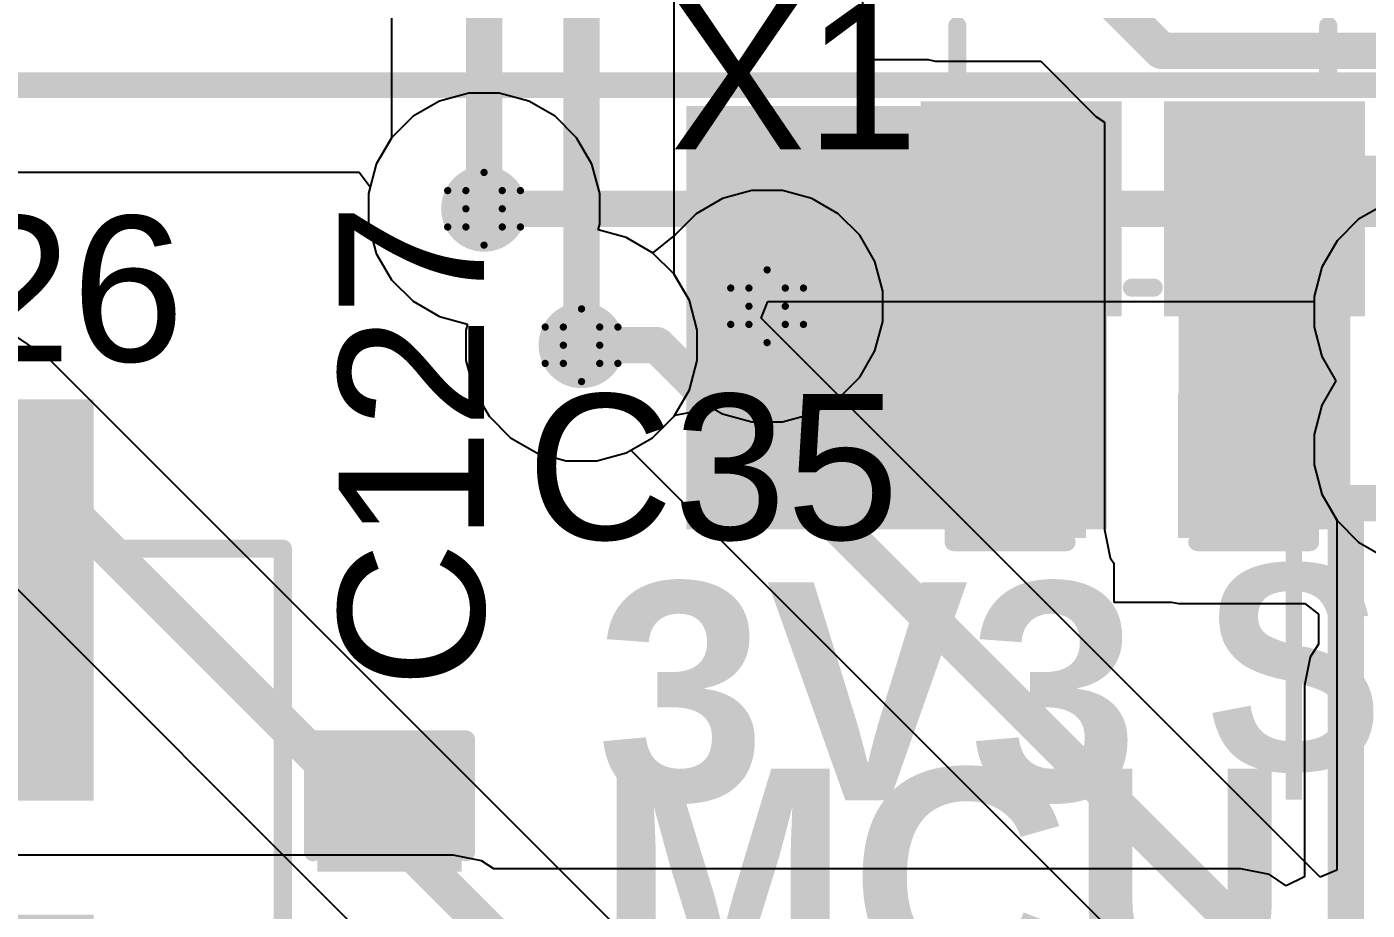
# Model space of a CAD drawing. Header units: inches. Extents: x -3 to 5437, y -3 to 5435.
# Drawn here: x 81.16 to 90.52, y 60.22 to 66.4 of the extents above; entities that cross this region are included whole.
import ezdxf

# ---------------------------------------------------------------- set-up
doc = ezdxf.new("R2010")
doc.units = ezdxf.units.IN
for name, color, linetype in [('Bottom Layer', 5, 'Continuous'), ('Bottom Solder', 6, 'Continuous'), ('Drill Drawing', 1, 'Continuous'), ('GND', 16, 'Continuous'), ('PWR', 76, 'Continuous'), ('Top Layer', 1, 'Continuous'), ('Top Overlay', 2, 'Continuous'), ('Top Paste', 8, 'Continuous'), ('Top Solder', 216, 'Continuous'), ('Via Holes', 16, 'Continuous')]:
    doc.layers.add(name, color=color, linetype=linetype)
doc.styles.add('Arial', font='', dxfattribs={"height": 0.2})
doc.styles.add('Arial_Bold', font='', dxfattribs={"height": 0.2})
doc.styles.get('Arial').set_extended_font_data('Arial')
doc.styles.get('Arial_Bold').set_extended_font_data('Arial', bold=True)

# ---------------------------------------------------------------- blocks, each defined once
blk = doc.blocks.new('C___0603_18')
at = {"layer": 'Top Layer'}
for points in [[(-0.381, 0.4445), (-0.381, -0.4445), (-1.143, -0.4445), (-1.143, 0.4445)], [(1.143, 0.4445), (1.143, -0.4445), (0.381, -0.4445), (0.381, 0.4445)]]:
    blk.add_hatch(color=1, dxfattribs=at).paths.add_polyline_path(points)
at = {"layer": 'Top Paste'}
for points in [[(-0.381, 0.4445), (-0.381, -0.4445), (-1.143, -0.4445), (-1.143, 0.4445)], [(1.143, 0.4445), (1.143, -0.4445), (0.381, -0.4445), (0.381, 0.4445)]]:
    blk.add_hatch(color=8, dxfattribs=at).paths.add_polyline_path(points)
at = {"layer": 'Top Solder'}
for points in [[(-0.321, 0.5045), (-0.321, -0.5045), (-1.203, -0.5045), (-1.203, 0.5045)], [(1.203, 0.5045), (1.203, -0.5045), (0.321, -0.5045), (0.321, 0.5045)]]:
    blk.add_hatch(color=216, dxfattribs=at).paths.add_polyline_path(points)
at = {"layer": 'Top Overlay'}
for points in [[(-0.4572, 0.5334, 0.127, 0.127, 0), (-1.2446, 0.5334, 0.127, 0.127, 0)], [(-1.2446, -0.5334, 0.127, 0.127, 0), (-1.2446, 0.5334, 0.127, 0.127, 0)], [(1.2446, 0.5334, 0.127, 0.127, 0), (0.4572, 0.5334, 0.127, 0.127, 0)], [(1.2446, -0.5334, 0.127, 0.127, 0), (1.2446, 0.5334, 0.127, 0.127, 0)], [(-0.4572, -0.5334, 0.127, 0.127, 0), (-1.2446, -0.5334, 0.127, 0.127, 0)], [(1.2446, -0.5334, 0.127, 0.127, 0), (0.4572, -0.5334, 0.127, 0.127, 0)]]:
    blk.add_lwpolyline(points, format="xyseb", dxfattribs=at)
for points in [[(-1.2764, 0.5334, 0.0635, 0.0635, 1), (-1.2128, 0.5334, 0.0635, 0.0635, 1)], [(-1.2764, 0.5334, 0.0635, 0.0635, 1), (-1.2128, 0.5334, 0.0635, 0.0635, 1)], [(-0.4889, 0.5334, 0.0635, 0.0635, 1), (-0.4254, 0.5334, 0.0635, 0.0635, 1)], [(0.4254, 0.5334, 0.0635, 0.0635, 1), (0.4889, 0.5334, 0.0635, 0.0635, 1)], [(1.2128, 0.5334, 0.0635, 0.0635, 1), (1.2764, 0.5334, 0.0635, 0.0635, 1)], [(1.2128, 0.5334, 0.0635, 0.0635, 1), (1.2764, 0.5334, 0.0635, 0.0635, 1)], [(-1.2764, -0.5334, 0.0635, 0.0635, 1), (-1.2128, -0.5334, 0.0635, 0.0635, 1)], [(-1.2764, -0.5334, 0.0635, 0.0635, 1), (-1.2128, -0.5334, 0.0635, 0.0635, 1)], [(-0.4889, -0.5334, 0.0635, 0.0635, 1), (-0.4254, -0.5334, 0.0635, 0.0635, 1)], [(0.4254, -0.5334, 0.0635, 0.0635, 1), (0.4889, -0.5334, 0.0635, 0.0635, 1)], [(1.2128, -0.5334, 0.0635, 0.0635, 1), (1.2764, -0.5334, 0.0635, 0.0635, 1)], [(1.2128, -0.5334, 0.0635, 0.0635, 1), (1.2764, -0.5334, 0.0635, 0.0635, 1)]]:
    blk.add_lwpolyline(points, format="xyseb", close=True, dxfattribs=at)
blk = doc.blocks.new('RVT1E100M0405__19')
at = {"layer": 'Top Layer'}
for points in [[(-3.1, 0.8), (-0.5, 0.8), (-0.5, -0.8), (-3.1, -0.8)], [(0.5, 0.8), (3.1, 0.8), (3.1, -0.8), (0.5, -0.8)]]:
    blk.add_hatch(color=1, dxfattribs=at).paths.add_polyline_path(points)
at = {"layer": 'Top Paste'}
for points in [[(-3.1, 0.8), (-0.5, 0.8), (-0.5, -0.8), (-3.1, -0.8)], [(0.5, 0.8), (3.1, 0.8), (3.1, -0.8), (0.5, -0.8)]]:
    blk.add_hatch(color=8, dxfattribs=at).paths.add_polyline_path(points)
at = {"layer": 'Top Solder'}
for points in [[(-3.2016, 0.9016), (-0.3984, 0.9016), (-0.3984, -0.9016), (-3.2016, -0.9016)], [(0.3984, 0.9016), (3.2016, 0.9016), (3.2016, -0.9016), (0.3984, -0.9016)]]:
    blk.add_hatch(color=216, dxfattribs=at).paths.add_polyline_path(points)
at = {"layer": 'Top Overlay'}
for points in [[(-1.4605, 2.2225, 0.127, 0.127, 0), (-2.159, 1.524, 0.127, 0.127, 0)], [(-1.4605, 2.2225, 0.127, 0.127, 0), (-1.27, 2.2225, 0.127, 0.127, 0)], [(-1.27, 2.2225, 0.127, 0.127, 0), (2.159, 2.2225, 0.127, 0.127, 0)], [(2.159, 2.2225, 0.127, 0.127, 0), (2.159, 0.9906, 0.127, 0.127, 0)], [(-2.7432, 1.651, 0.127, 0.127, 0), (-2.7432, 0.9398, 0.127, 0.127, 0)], [(-2.159, 1.524, 0.127, 0.127, 0), (-2.159, 0.9652, 0.127, 0.127, 0)], [(-3.0988, 1.2954, 0.127, 0.127, 0), (-2.3876, 1.2954, 0.127, 0.127, 0)], [(-2.159, -0.9652, 0.127, 0.127, 0), (-2.159, -1.524, 0.127, 0.127, 0)], [(2.159, -0.9906, 0.127, 0.127, 0), (2.159, -2.2225, 0.127, 0.127, 0)], [(-2.159, -1.524, 0.127, 0.127, 0), (-1.4605, -2.2225, 0.127, 0.127, 0)], [(-1.4605, -2.2225, 0.127, 0.127, 0), (-1.27, -2.2225, 0.127, 0.127, 0)], [(-1.27, -2.2225, 0.127, 0.127, 0), (2.159, -2.2225, 0.127, 0.127, 0)]]:
    blk.add_lwpolyline(points, format="xyseb", dxfattribs=at)
for points in [[(-1.4923, 2.2225, 0.0635, 0.0635, 1), (-1.4287, 2.2225, 0.0635, 0.0635, 1)], [(-1.4923, 2.2225, 0.0635, 0.0635, 1), (-1.4287, 2.2225, 0.0635, 0.0635, 1)], [(-1.3017, 2.2225, 0.0635, 0.0635, 1), (-1.2383, 2.2225, 0.0635, 0.0635, 1)], [(-1.3017, 2.2225, 0.0635, 0.0635, 1), (-1.2383, 2.2225, 0.0635, 0.0635, 1)], [(2.1273, 2.2225, 0.0635, 0.0635, 1), (2.1907, 2.2225, 0.0635, 0.0635, 1)], [(2.1273, 2.2225, 0.0635, 0.0635, 1), (2.1907, 2.2225, 0.0635, 0.0635, 1)], [(-2.775, 1.651, 0.0635, 0.0635, 1), (-2.7115, 1.651, 0.0635, 0.0635, 1)], [(-2.1907, 1.524, 0.0635, 0.0635, 1), (-2.1273, 1.524, 0.0635, 0.0635, 1)], [(-2.1907, 1.524, 0.0635, 0.0635, 1), (-2.1273, 1.524, 0.0635, 0.0635, 1)], [(-3.1305, 1.2954, 0.0635, 0.0635, 1), (-3.0671, 1.2954, 0.0635, 0.0635, 1)], [(-2.4194, 1.2954, 0.0635, 0.0635, 1), (-2.3559, 1.2954, 0.0635, 0.0635, 1)], [(2.1273, 0.9906, 0.0635, 0.0635, 1), (2.1907, 0.9906, 0.0635, 0.0635, 1)], [(-2.775, 0.9398, 0.0635, 0.0635, 1), (-2.7115, 0.9398, 0.0635, 0.0635, 1)], [(-2.1907, 0.9652, 0.0635, 0.0635, 1), (-2.1272, 0.9652, 0.0635, 0.0635, 1)], [(-2.1907, -0.9652, 0.0635, 0.0635, 1), (-2.1272, -0.9652, 0.0635, 0.0635, 1)], [(2.1273, -0.9906, 0.0635, 0.0635, 1), (2.1907, -0.9906, 0.0635, 0.0635, 1)], [(-2.1907, -1.524, 0.0635, 0.0635, 1), (-2.1273, -1.524, 0.0635, 0.0635, 1)], [(-2.1907, -1.524, 0.0635, 0.0635, 1), (-2.1273, -1.524, 0.0635, 0.0635, 1)], [(-1.4923, -2.2225, 0.0635, 0.0635, 1), (-1.4287, -2.2225, 0.0635, 0.0635, 1)], [(-1.4923, -2.2225, 0.0635, 0.0635, 1), (-1.4287, -2.2225, 0.0635, 0.0635, 1)], [(-1.3017, -2.2225, 0.0635, 0.0635, 1), (-1.2383, -2.2225, 0.0635, 0.0635, 1)], [(-1.3017, -2.2225, 0.0635, 0.0635, 1), (-1.2383, -2.2225, 0.0635, 0.0635, 1)], [(2.1273, -2.2225, 0.0635, 0.0635, 1), (2.1907, -2.2225, 0.0635, 0.0635, 1)], [(2.1273, -2.2225, 0.0635, 0.0635, 1), (2.1907, -2.2225, 0.0635, 0.0635, 1)]]:
    blk.add_lwpolyline(points, format="xyseb", close=True, dxfattribs=at)
blk = doc.blocks.new('XC32M4_8_000_F18LJDT_278')
at = {"layer": 'Top Layer'}
for points in [[(-1.75, 1.45), (-0.45, 1.45), (-0.45, 0.25), (-1.75, 0.25)], [(0.45, 1.45), (1.75, 1.45), (1.75, 0.25), (0.45, 0.25)], [(-1.75, -0.25), (-0.45, -0.25), (-0.45, -1.45), (-1.75, -1.45)], [(0.45, -0.25), (1.75, -0.25), (1.75, -1.45), (0.45, -1.45)]]:
    blk.add_hatch(color=1, dxfattribs=at).paths.add_polyline_path(points)
at = {"layer": 'Top Paste'}
for points in [[(-1.75, 1.45), (-0.45, 1.45), (-0.45, 0.25), (-1.75, 0.25)], [(0.45, 1.45), (1.75, 1.45), (1.75, 0.25), (0.45, 0.25)], [(-1.75, -0.25), (-0.45, -0.25), (-0.45, -1.45), (-1.75, -1.45)], [(0.45, -0.25), (1.75, -0.25), (1.75, -1.45), (0.45, -1.45)]]:
    blk.add_hatch(color=8, dxfattribs=at).paths.add_polyline_path(points)
at = {"layer": 'Top Solder'}
for points in [[(-1.8516, 1.5516), (-0.3484, 1.5516), (-0.3484, 0.1484), (-1.8516, 0.1484)], [(0.3484, 1.5516), (1.8516, 1.5516), (1.8516, 0.1484), (0.3484, 0.1484)], [(-1.8516, -0.1484), (-0.3484, -0.1484), (-0.3484, -1.5516), (-1.8516, -1.5516)], [(0.3484, -0.1484), (1.8516, -0.1484), (1.8516, -1.5516), (0.3484, -1.5516)]]:
    blk.add_hatch(color=216, dxfattribs=at).paths.add_polyline_path(points)
at = {"layer": 'Top Overlay'}
for points in [[(0.1778, 1.2954, 0.127, 0.127, 0), (-0.1778, 1.2954, 0.127, 0.127, 0)], [(-1.651, -0.0762, 0.127, 0.127, 0), (-1.651, 0.0762, 0.127, 0.127, 0)], [(1.651, -0.0762, 0.127, 0.127, 0), (1.651, 0.0762, 0.127, 0.127, 0)], [(0.1778, -1.2954, 0.127, 0.127, 0), (-0.1778, -1.2954, 0.127, 0.127, 0)]]:
    blk.add_lwpolyline(points, format="xyseb", dxfattribs=at)
for points in [[(-0.2095, 1.2954, 0.0635, 0.0635, 1), (-0.1461, 1.2954, 0.0635, 0.0635, 1)], [(0.1461, 1.2954, 0.0635, 0.0635, 1), (0.2095, 1.2954, 0.0635, 0.0635, 1)], [(-1.6827, 0.0762, 0.0635, 0.0635, 1), (-1.6193, 0.0762, 0.0635, 0.0635, 1)], [(1.6193, 0.0762, 0.0635, 0.0635, 1), (1.6827, 0.0762, 0.0635, 0.0635, 1)], [(-1.6827, -0.0762, 0.0635, 0.0635, 1), (-1.6193, -0.0762, 0.0635, 0.0635, 1)], [(1.6193, -0.0762, 0.0635, 0.0635, 1), (1.6827, -0.0762, 0.0635, 0.0635, 1)], [(-0.2095, -1.2954, 0.0635, 0.0635, 1), (-0.1461, -1.2954, 0.0635, 0.0635, 1)], [(0.1461, -1.2954, 0.0635, 0.0635, 1), (0.2095, -1.2954, 0.0635, 0.0635, 1)], [(-1.524, -1.778, 0.254, 0.254, 1), (-1.6764, -1.778, 0.254, 0.254, 1)], [(-1.7399, -1.778, 0.127, 0.127, 1), (-1.6129, -1.778, 0.127, 0.127, 1)], [(-1.5875, -1.778, 0.127, 0.127, 1), (-1.4605, -1.778, 0.127, 0.127, 1)]]:
    blk.add_lwpolyline(points, format="xyseb", close=True, dxfattribs=at)
blk = doc.blocks.new('C__0603_487')
at = {"layer": 'Top Layer'}
for points in [[(-0.381, 0.4445), (-0.381, -0.4445), (-1.143, -0.4445), (-1.143, 0.4445)], [(1.143, 0.4445), (1.143, -0.4445), (0.381, -0.4445), (0.381, 0.4445)]]:
    blk.add_hatch(color=1, dxfattribs=at).paths.add_polyline_path(points)
at = {"layer": 'Top Paste'}
for points in [[(-0.381, 0.4445), (-0.381, -0.4445), (-1.143, -0.4445), (-1.143, 0.4445)], [(1.143, 0.4445), (1.143, -0.4445), (0.381, -0.4445), (0.381, 0.4445)]]:
    blk.add_hatch(color=8, dxfattribs=at).paths.add_polyline_path(points)
at = {"layer": 'Top Solder'}
for points in [[(-0.321, 0.5045), (-0.321, -0.5045), (-1.203, -0.5045), (-1.203, 0.5045)], [(1.203, 0.5045), (1.203, -0.5045), (0.321, -0.5045), (0.321, 0.5045)]]:
    blk.add_hatch(color=216, dxfattribs=at).paths.add_polyline_path(points)
at = {"layer": 'Top Overlay'}
for points in [[(-1.2446, -0.5334, 0.127, 0.127, 0), (-1.2446, 0.5334, 0.127, 0.127, 0)], [(-1.2446, 0.5334, 0.127, 0.127, 0), (-0.4572, 0.5334, 0.127, 0.127, 0)], [(0.4572, 0.5334, 0.127, 0.127, 0), (1.2446, 0.5334, 0.127, 0.127, 0)], [(1.2446, -0.5334, 0.127, 0.127, 0), (1.2446, 0.5334, 0.127, 0.127, 0)], [(-1.2446, -0.5334, 0.127, 0.127, 0), (-0.4572, -0.5334, 0.127, 0.127, 0)], [(0.4572, -0.5334, 0.127, 0.127, 0), (1.2446, -0.5334, 0.127, 0.127, 0)]]:
    blk.add_lwpolyline(points, format="xyseb", dxfattribs=at)
for points in [[(-1.2764, 0.5334, 0.0635, 0.0635, 1), (-1.2128, 0.5334, 0.0635, 0.0635, 1)], [(-1.2764, 0.5334, 0.0635, 0.0635, 1), (-1.2128, 0.5334, 0.0635, 0.0635, 1)], [(-0.4889, 0.5334, 0.0635, 0.0635, 1), (-0.4254, 0.5334, 0.0635, 0.0635, 1)], [(0.4254, 0.5334, 0.0635, 0.0635, 1), (0.4889, 0.5334, 0.0635, 0.0635, 1)], [(1.2128, 0.5334, 0.0635, 0.0635, 1), (1.2764, 0.5334, 0.0635, 0.0635, 1)], [(1.2128, 0.5334, 0.0635, 0.0635, 1), (1.2764, 0.5334, 0.0635, 0.0635, 1)], [(-1.2764, -0.5334, 0.0635, 0.0635, 1), (-1.2128, -0.5334, 0.0635, 0.0635, 1)], [(-1.2764, -0.5334, 0.0635, 0.0635, 1), (-1.2128, -0.5334, 0.0635, 0.0635, 1)], [(-0.4889, -0.5334, 0.0635, 0.0635, 1), (-0.4254, -0.5334, 0.0635, 0.0635, 1)], [(0.4254, -0.5334, 0.0635, 0.0635, 1), (0.4889, -0.5334, 0.0635, 0.0635, 1)], [(1.2128, -0.5334, 0.0635, 0.0635, 1), (1.2764, -0.5334, 0.0635, 0.0635, 1)], [(1.2128, -0.5334, 0.0635, 0.0635, 1), (1.2764, -0.5334, 0.0635, 0.0635, 1)]]:
    blk.add_lwpolyline(points, format="xyseb", close=True, dxfattribs=at)

msp = doc.modelspace()

# ---------------------------------------------------------------- hatches: boundary and pattern name
at = {"layer": 'Bottom Layer'}
h = msp.add_hatch(color=5, dxfattribs=at)
edge = h.paths.add_edge_path()
edge.add_arc((84.3532, 65.1256), 0.3, 0, 360)
h = msp.add_hatch(color=5, dxfattribs=at)
edge = h.paths.add_edge_path()
edge.add_arc((86.3304, 64.4446), 0.3, 0, 360)
h = msp.add_hatch(color=5, dxfattribs=at)
edge = h.paths.add_edge_path()
edge.add_arc((85.0342, 64.1721), 0.3, 0, 360)
at = {"layer": 'Bottom Solder'}
h = msp.add_hatch(color=6, dxfattribs=at)
edge = h.paths.add_edge_path()
edge.add_arc((84.3532, 65.1256), 0.15, 0, 360)
h = msp.add_hatch(color=6, dxfattribs=at)
edge = h.paths.add_edge_path()
edge.add_arc((86.3304, 64.4446), 0.15, 0, 360)
h = msp.add_hatch(color=6, dxfattribs=at)
edge = h.paths.add_edge_path()
edge.add_arc((85.0342, 64.1721), 0.15, 0, 360)
at = {"layer": 'GND'}
h = msp.add_hatch(color=16, dxfattribs=at)
edge = h.paths.add_edge_path()
edge.add_arc((84.3532, 65.1256), 0.3, 0, 360)
h = msp.add_hatch(color=16, dxfattribs=at)
edge = h.paths.add_edge_path()
edge.add_arc((86.3304, 64.4446), 0.3, 0, 360)
h = msp.add_hatch(color=16, dxfattribs=at)
edge = h.paths.add_edge_path()
edge.add_arc((85.0342, 64.1721), 0.3, 0, 360)
at = {"layer": 'PWR'}
h = msp.add_hatch(color=76, dxfattribs=at)
edge = h.paths.add_edge_path()
edge.add_arc((84.3532, 65.1256), 0.3, 0, 360)
h = msp.add_hatch(color=76, dxfattribs=at)
edge = h.paths.add_edge_path()
edge.add_arc((86.3304, 64.4446), 0.3, 0, 360)
h = msp.add_hatch(color=76, dxfattribs=at)
edge = h.paths.add_edge_path()
edge.add_arc((85.0342, 64.1721), 0.3, 0, 360)
at = {"layer": 'Top Layer'}
for points in [[(85.7671, 62.8855), (88.7048, 62.8855), (88.7048, 65.8446), (85.7671, 65.8446)], [(89.2048, 62.8855), (90.4048, 62.8855), (90.4048, 65.7756), (89.2048, 65.7756)]]:
    msp.add_hatch(color=1, dxfattribs=at).paths.add_polyline_path(points)
h = msp.add_hatch(color=1, dxfattribs=at)
edge = h.paths.add_edge_path()
edge.add_arc((84.3532, 65.1256), 0.3, 0, 360)
h = msp.add_hatch(color=1, dxfattribs=at)
edge = h.paths.add_edge_path()
edge.add_arc((86.3304, 64.4446), 0.3, 0, 360)
h = msp.add_hatch(color=1, dxfattribs=at)
edge = h.paths.add_edge_path()
edge.add_arc((85.0342, 64.1721), 0.3, 0, 360)
at = {"layer": 'Top Solder'}
h = msp.add_hatch(color=216, dxfattribs=at)
edge = h.paths.add_edge_path()
edge.add_arc((84.3532, 65.1256), 0.15, 0, 360)
h = msp.add_hatch(color=216, dxfattribs=at)
edge = h.paths.add_edge_path()
edge.add_arc((86.3304, 64.4446), 0.15, 0, 360)
h = msp.add_hatch(color=216, dxfattribs=at)
edge = h.paths.add_edge_path()
edge.add_arc((85.0342, 64.1721), 0.15, 0, 360)
at = {"layer": 'Via Holes'}
h = msp.add_hatch(color=7, dxfattribs=at)
edge = h.paths.add_edge_path()
edge.add_arc((84.3532, 65.1256), 0.15, 0, 360)
h = msp.add_hatch(color=7, dxfattribs=at)
edge = h.paths.add_edge_path()
edge.add_arc((86.3304, 64.4446), 0.15, 0, 360)
h = msp.add_hatch(color=7, dxfattribs=at)
edge = h.paths.add_edge_path()
edge.add_arc((85.0342, 64.1721), 0.15, 0, 360)

# ---------------------------------------------------------------- linework, layer by layer
at = {"layer": 'Bottom Layer'}
for p, q in [((64.6691, 65.3806), (83.4807, 65.3806)), ((83.4807, 65.3806), (83.5581, 65.2798)), ((83.5581, 65.2798), (83.5452, 65.232)), ((83.5452, 65.232), (83.5452, 65.0192)), ((83.5452, 65.0192), (83.6003, 64.8137)), ((83.6003, 64.8137), (83.7067, 64.6295)), ((83.7067, 64.6295), (83.8571, 64.479)), ((83.8571, 64.479), (84.0414, 64.3727)), ((86.2878, 64.3608), (86.3364, 64.4782)), ((86.3364, 64.4782), (90.1508, 64.4782)), ((90.1508, 64.4782), (90.1508, 64.2991)), ((84.0414, 64.3727), (84.2374, 64.3201)), ((90.194, 60.4546), (86.2878, 64.3608)), ((84.2374, 64.3201), (84.2262, 64.2784)), ((84.2262, 64.2784), (84.2262, 64.0657)), ((90.1508, 64.2991), (90.2059, 64.0936)), ((81.306, 64.0848), (81.096, 64.2252)), ((86.1964, 59.1944), (81.306, 64.0848)), ((84.2262, 64.0657), (84.2813, 63.8602)), ((90.2059, 64.0936), (90.3038, 63.924)), ((84.2813, 63.8602), (84.3877, 63.6759)), ((90.3038, 63.924), (90.2059, 63.7543)), ((84.3877, 63.6759), (84.5381, 63.5255)), ((90.2059, 63.7543), (90.1508, 63.5488)), ((84.5381, 63.5255), (84.7224, 63.4191)), ((90.1508, 63.5488), (90.1508, 63.3361)), ((84.7224, 63.4191), (84.9279, 63.3641)), ((85.1406, 63.3641), (85.3461, 63.4191)), ((85.3461, 63.4191), (85.3792, 63.4382)), ((85.3792, 63.4382), (89.3354, 59.482)), ((84.9279, 63.3641), (85.1406, 63.3641)), ((90.1508, 63.3361), (90.2059, 63.1306)), ((90.2059, 63.1306), (90.3114, 62.9478)), ((80.58, 62.9796), (85.4704, 58.0892)), ((90.3114, 62.9478), (90.3114, 60.5032)), ((90.3114, 60.5032), (90.194, 60.4546))]:
    msp.add_line(p, q, dxfattribs=at)
for points in [[(64.135, 65.9892, 0.1778, 0.1778, 0), (94.2258, 65.9892, 0.1778, 0.1778, 0)], [(84.3532, 65.1256, 0.254, 0.254, 0), (91.2018, 65.1256, 0.254, 0.254, 0)], [(85.0342, 64.1721, 0.254, 0.254, 0), (85.5609, 64.1721, 0.254, 0.254, 0)], [(85.5609, 64.1721, 0.254, 0.254, 0), (95.7656, 53.9674, 0.254, 0.254, 0)], [(80.8482, 63.627, 0.254, 0.254, 0), (85.9282, 58.547, 0.254, 0.254, 0)]]:
    msp.add_lwpolyline(points, format="xyseb", dxfattribs=at)
for points in [[(84.2897, 65.1256, 0.127, 0.127, 1), (84.4167, 65.1256, 0.127, 0.127, 1)], [(84.9707, 64.1721, 0.127, 0.127, 1), (85.0977, 64.1721, 0.127, 0.127, 1)], [(85.4974, 64.1721, 0.127, 0.127, 1), (85.6244, 64.1721, 0.127, 0.127, 1)], [(85.4974, 64.1721, 0.127, 0.127, 1), (85.6244, 64.1721, 0.127, 0.127, 1)]]:
    msp.add_lwpolyline(points, format="xyseb", close=True, dxfattribs=at)
at = {"layer": 'Drill Drawing'}
for points in [[(84.2262, 65.2526, 0.0508, 0.0508, 0), (84.3532, 65.3796, 0.0508, 0.0508, 0)], [(84.3532, 65.3796, 0.0508, 0.0508, 0), (84.4802, 65.2526, 0.0508, 0.0508, 0)], [(84.0992, 65.2526, 0.0508, 0.0508, 0), (84.2262, 65.1256, 0.0508, 0.0508, 0)], [(84.0992, 65.2526, 0.0508, 0.0508, 0), (84.2262, 65.2526, 0.0508, 0.0508, 0)], [(84.4802, 65.2526, 0.0508, 0.0508, 0), (84.6072, 65.2526, 0.0508, 0.0508, 0)], [(84.4802, 65.1256, 0.0508, 0.0508, 0), (84.6072, 65.2526, 0.0508, 0.0508, 0)], [(84.0992, 64.9986, 0.0508, 0.0508, 0), (84.2262, 65.1256, 0.0508, 0.0508, 0)], [(84.4802, 65.1256, 0.0508, 0.0508, 0), (84.6072, 64.9986, 0.0508, 0.0508, 0)], [(84.0992, 64.9986, 0.0508, 0.0508, 0), (84.2262, 64.9986, 0.0508, 0.0508, 0)], [(84.2262, 64.9986, 0.0508, 0.0508, 0), (84.3532, 64.8716, 0.0508, 0.0508, 0)], [(84.3532, 64.8716, 0.0508, 0.0508, 0), (84.4802, 64.9986, 0.0508, 0.0508, 0)], [(84.4802, 64.9986, 0.0508, 0.0508, 0), (84.6072, 64.9986, 0.0508, 0.0508, 0)], [(86.2034, 64.5716, 0.0508, 0.0508, 0), (86.3304, 64.6986, 0.0508, 0.0508, 0)], [(86.3304, 64.6986, 0.0508, 0.0508, 0), (86.4574, 64.5716, 0.0508, 0.0508, 0)], [(86.0764, 64.5716, 0.0508, 0.0508, 0), (86.2034, 64.4446, 0.0508, 0.0508, 0)], [(86.0764, 64.5716, 0.0508, 0.0508, 0), (86.2034, 64.5716, 0.0508, 0.0508, 0)], [(86.4574, 64.5716, 0.0508, 0.0508, 0), (86.5844, 64.5716, 0.0508, 0.0508, 0)], [(86.4574, 64.4446, 0.0508, 0.0508, 0), (86.5844, 64.5716, 0.0508, 0.0508, 0)], [(84.9072, 64.2991, 0.0508, 0.0508, 0), (85.0342, 64.4261, 0.0508, 0.0508, 0)], [(85.0342, 64.4261, 0.0508, 0.0508, 0), (85.1612, 64.2991, 0.0508, 0.0508, 0)], [(86.0764, 64.3176, 0.0508, 0.0508, 0), (86.2034, 64.4446, 0.0508, 0.0508, 0)], [(86.4574, 64.4446, 0.0508, 0.0508, 0), (86.5844, 64.3176, 0.0508, 0.0508, 0)], [(86.0764, 64.3176, 0.0508, 0.0508, 0), (86.2034, 64.3176, 0.0508, 0.0508, 0)], [(86.2034, 64.3176, 0.0508, 0.0508, 0), (86.3304, 64.1906, 0.0508, 0.0508, 0)], [(86.3304, 64.1906, 0.0508, 0.0508, 0), (86.4574, 64.3176, 0.0508, 0.0508, 0)], [(86.4574, 64.3176, 0.0508, 0.0508, 0), (86.5844, 64.3176, 0.0508, 0.0508, 0)], [(84.7802, 64.2991, 0.0508, 0.0508, 0), (84.9072, 64.1721, 0.0508, 0.0508, 0)], [(84.7802, 64.2991, 0.0508, 0.0508, 0), (84.9072, 64.2991, 0.0508, 0.0508, 0)], [(85.1612, 64.2991, 0.0508, 0.0508, 0), (85.2882, 64.2991, 0.0508, 0.0508, 0)], [(85.1612, 64.1721, 0.0508, 0.0508, 0), (85.2882, 64.2991, 0.0508, 0.0508, 0)], [(84.7802, 64.0451, 0.0508, 0.0508, 0), (84.9072, 64.1721, 0.0508, 0.0508, 0)], [(85.1612, 64.1721, 0.0508, 0.0508, 0), (85.2882, 64.0451, 0.0508, 0.0508, 0)], [(84.7802, 64.0451, 0.0508, 0.0508, 0), (84.9072, 64.0451, 0.0508, 0.0508, 0)], [(84.9072, 64.0451, 0.0508, 0.0508, 0), (85.0342, 63.9181, 0.0508, 0.0508, 0)], [(85.0342, 63.9181, 0.0508, 0.0508, 0), (85.1612, 64.0451, 0.0508, 0.0508, 0)], [(85.1612, 64.0451, 0.0508, 0.0508, 0), (85.2882, 64.0451, 0.0508, 0.0508, 0)]]:
    msp.add_lwpolyline(points, format="xyseb", dxfattribs=at)
for points in [[(84.3405, 65.3796, 0.0254, 0.0254, 1), (84.3659, 65.3796, 0.0254, 0.0254, 1)], [(84.3405, 65.3796, 0.0254, 0.0254, 1), (84.3659, 65.3796, 0.0254, 0.0254, 1)], [(84.0865, 65.2526, 0.0254, 0.0254, 1), (84.1119, 65.2526, 0.0254, 0.0254, 1)], [(84.0865, 65.2526, 0.0254, 0.0254, 1), (84.1119, 65.2526, 0.0254, 0.0254, 1)], [(84.2135, 65.2526, 0.0254, 0.0254, 1), (84.2389, 65.2526, 0.0254, 0.0254, 1)], [(84.2135, 65.2526, 0.0254, 0.0254, 1), (84.2389, 65.2526, 0.0254, 0.0254, 1)], [(84.4675, 65.2526, 0.0254, 0.0254, 1), (84.4929, 65.2526, 0.0254, 0.0254, 1)], [(84.4675, 65.2526, 0.0254, 0.0254, 1), (84.4929, 65.2526, 0.0254, 0.0254, 1)], [(84.5945, 65.2526, 0.0254, 0.0254, 1), (84.6199, 65.2526, 0.0254, 0.0254, 1)], [(84.5945, 65.2526, 0.0254, 0.0254, 1), (84.6199, 65.2526, 0.0254, 0.0254, 1)], [(84.2135, 65.1256, 0.0254, 0.0254, 1), (84.2389, 65.1256, 0.0254, 0.0254, 1)], [(84.2135, 65.1256, 0.0254, 0.0254, 1), (84.2389, 65.1256, 0.0254, 0.0254, 1)], [(84.4675, 65.1256, 0.0254, 0.0254, 1), (84.4929, 65.1256, 0.0254, 0.0254, 1)], [(84.4675, 65.1256, 0.0254, 0.0254, 1), (84.4929, 65.1256, 0.0254, 0.0254, 1)], [(84.0865, 64.9986, 0.0254, 0.0254, 1), (84.1119, 64.9986, 0.0254, 0.0254, 1)], [(84.0865, 64.9986, 0.0254, 0.0254, 1), (84.1119, 64.9986, 0.0254, 0.0254, 1)], [(84.2135, 64.9986, 0.0254, 0.0254, 1), (84.2389, 64.9986, 0.0254, 0.0254, 1)], [(84.2135, 64.9986, 0.0254, 0.0254, 1), (84.2389, 64.9986, 0.0254, 0.0254, 1)], [(84.4675, 64.9986, 0.0254, 0.0254, 1), (84.4929, 64.9986, 0.0254, 0.0254, 1)], [(84.4675, 64.9986, 0.0254, 0.0254, 1), (84.4929, 64.9986, 0.0254, 0.0254, 1)], [(84.5945, 64.9986, 0.0254, 0.0254, 1), (84.6199, 64.9986, 0.0254, 0.0254, 1)], [(84.5945, 64.9986, 0.0254, 0.0254, 1), (84.6199, 64.9986, 0.0254, 0.0254, 1)], [(84.3405, 64.8716, 0.0254, 0.0254, 1), (84.3659, 64.8716, 0.0254, 0.0254, 1)], [(84.3405, 64.8716, 0.0254, 0.0254, 1), (84.3659, 64.8716, 0.0254, 0.0254, 1)], [(86.3177, 64.6986, 0.0254, 0.0254, 1), (86.3431, 64.6986, 0.0254, 0.0254, 1)], [(86.3177, 64.6986, 0.0254, 0.0254, 1), (86.3431, 64.6986, 0.0254, 0.0254, 1)], [(86.0637, 64.5716, 0.0254, 0.0254, 1), (86.0891, 64.5716, 0.0254, 0.0254, 1)], [(86.0637, 64.5716, 0.0254, 0.0254, 1), (86.0891, 64.5716, 0.0254, 0.0254, 1)], [(86.1907, 64.5716, 0.0254, 0.0254, 1), (86.2161, 64.5716, 0.0254, 0.0254, 1)], [(86.1907, 64.5716, 0.0254, 0.0254, 1), (86.2161, 64.5716, 0.0254, 0.0254, 1)], [(86.4447, 64.5716, 0.0254, 0.0254, 1), (86.4701, 64.5716, 0.0254, 0.0254, 1)], [(86.4447, 64.5716, 0.0254, 0.0254, 1), (86.4701, 64.5716, 0.0254, 0.0254, 1)], [(86.5717, 64.5716, 0.0254, 0.0254, 1), (86.5971, 64.5716, 0.0254, 0.0254, 1)], [(86.5717, 64.5716, 0.0254, 0.0254, 1), (86.5971, 64.5716, 0.0254, 0.0254, 1)], [(85.0215, 64.4261, 0.0254, 0.0254, 1), (85.0469, 64.4261, 0.0254, 0.0254, 1)], [(85.0215, 64.4261, 0.0254, 0.0254, 1), (85.0469, 64.4261, 0.0254, 0.0254, 1)], [(86.1907, 64.4446, 0.0254, 0.0254, 1), (86.2161, 64.4446, 0.0254, 0.0254, 1)], [(86.1907, 64.4446, 0.0254, 0.0254, 1), (86.2161, 64.4446, 0.0254, 0.0254, 1)], [(86.4447, 64.4446, 0.0254, 0.0254, 1), (86.4701, 64.4446, 0.0254, 0.0254, 1)], [(86.4447, 64.4446, 0.0254, 0.0254, 1), (86.4701, 64.4446, 0.0254, 0.0254, 1)], [(86.0637, 64.3176, 0.0254, 0.0254, 1), (86.0891, 64.3176, 0.0254, 0.0254, 1)], [(86.0637, 64.3176, 0.0254, 0.0254, 1), (86.0891, 64.3176, 0.0254, 0.0254, 1)], [(86.1907, 64.3176, 0.0254, 0.0254, 1), (86.2161, 64.3176, 0.0254, 0.0254, 1)], [(86.1907, 64.3176, 0.0254, 0.0254, 1), (86.2161, 64.3176, 0.0254, 0.0254, 1)], [(86.4447, 64.3176, 0.0254, 0.0254, 1), (86.4701, 64.3176, 0.0254, 0.0254, 1)], [(86.4447, 64.3176, 0.0254, 0.0254, 1), (86.4701, 64.3176, 0.0254, 0.0254, 1)], [(86.5717, 64.3176, 0.0254, 0.0254, 1), (86.5971, 64.3176, 0.0254, 0.0254, 1)], [(86.5717, 64.3176, 0.0254, 0.0254, 1), (86.5971, 64.3176, 0.0254, 0.0254, 1)], [(84.7675, 64.2991, 0.0254, 0.0254, 1), (84.7929, 64.2991, 0.0254, 0.0254, 1)], [(84.7675, 64.2991, 0.0254, 0.0254, 1), (84.7929, 64.2991, 0.0254, 0.0254, 1)], [(84.8945, 64.2991, 0.0254, 0.0254, 1), (84.9199, 64.2991, 0.0254, 0.0254, 1)], [(84.8945, 64.2991, 0.0254, 0.0254, 1), (84.9199, 64.2991, 0.0254, 0.0254, 1)], [(85.1485, 64.2991, 0.0254, 0.0254, 1), (85.1739, 64.2991, 0.0254, 0.0254, 1)], [(85.1485, 64.2991, 0.0254, 0.0254, 1), (85.1739, 64.2991, 0.0254, 0.0254, 1)], [(85.2755, 64.2991, 0.0254, 0.0254, 1), (85.3009, 64.2991, 0.0254, 0.0254, 1)], [(85.2755, 64.2991, 0.0254, 0.0254, 1), (85.3009, 64.2991, 0.0254, 0.0254, 1)], [(84.8945, 64.1721, 0.0254, 0.0254, 1), (84.9199, 64.1721, 0.0254, 0.0254, 1)], [(84.8945, 64.1721, 0.0254, 0.0254, 1), (84.9199, 64.1721, 0.0254, 0.0254, 1)], [(85.1485, 64.1721, 0.0254, 0.0254, 1), (85.1739, 64.1721, 0.0254, 0.0254, 1)], [(85.1485, 64.1721, 0.0254, 0.0254, 1), (85.1739, 64.1721, 0.0254, 0.0254, 1)], [(86.3177, 64.1906, 0.0254, 0.0254, 1), (86.3431, 64.1906, 0.0254, 0.0254, 1)], [(86.3177, 64.1906, 0.0254, 0.0254, 1), (86.3431, 64.1906, 0.0254, 0.0254, 1)], [(84.7675, 64.0451, 0.0254, 0.0254, 1), (84.7929, 64.0451, 0.0254, 0.0254, 1)], [(84.7675, 64.0451, 0.0254, 0.0254, 1), (84.7929, 64.0451, 0.0254, 0.0254, 1)], [(84.8945, 64.0451, 0.0254, 0.0254, 1), (84.9199, 64.0451, 0.0254, 0.0254, 1)], [(84.8945, 64.0451, 0.0254, 0.0254, 1), (84.9199, 64.0451, 0.0254, 0.0254, 1)], [(85.1485, 64.0451, 0.0254, 0.0254, 1), (85.1739, 64.0451, 0.0254, 0.0254, 1)], [(85.1485, 64.0451, 0.0254, 0.0254, 1), (85.1739, 64.0451, 0.0254, 0.0254, 1)], [(85.2755, 64.0451, 0.0254, 0.0254, 1), (85.3009, 64.0451, 0.0254, 0.0254, 1)], [(85.2755, 64.0451, 0.0254, 0.0254, 1), (85.3009, 64.0451, 0.0254, 0.0254, 1)], [(85.0215, 63.9181, 0.0254, 0.0254, 1), (85.0469, 63.9181, 0.0254, 0.0254, 1)], [(85.0215, 63.9181, 0.0254, 0.0254, 1), (85.0469, 63.9181, 0.0254, 0.0254, 1)]]:
    msp.add_lwpolyline(points, format="xyseb", close=True, dxfattribs=at)
at = {"layer": 'GND'}
for p, q in [((84.2469, 65.9336), (84.0414, 65.8785)), ((84.4596, 65.9336), (84.2469, 65.9336)), ((84.6651, 65.8785), (84.4596, 65.9336)), ((84.0414, 65.8785), (83.8571, 65.7722)), ((84.8494, 65.7722), (84.6651, 65.8785)), ((83.8571, 65.7722), (83.7067, 65.6217)), ((84.9998, 65.6217), (84.8494, 65.7722)), ((83.7067, 65.6217), (83.6003, 65.4375)), ((85.1062, 65.4375), (84.9998, 65.6217)), ((83.6003, 65.4375), (83.5452, 65.232)), ((85.1612, 65.232), (85.1062, 65.4375)), ((83.5452, 65.232), (83.5452, 65.0192)), ((85.1612, 65.0192), (85.1612, 65.232)), ((90.6469, 65.1585), (90.4627, 65.0521)), ((83.5452, 65.0192), (83.6003, 64.8137)), ((85.1501, 64.9775), (85.1612, 65.0192)), ((90.4627, 65.0521), (90.3122, 64.9016)), ((85.3461, 64.925), (85.1501, 64.9775)), ((85.5304, 64.8186), (85.3461, 64.925)), ((90.3122, 64.9016), (90.2059, 64.7174)), ((83.6003, 64.8137), (83.7067, 64.6295)), ((85.6808, 64.6682), (85.5304, 64.8186)), ((90.2059, 64.7174), (90.1508, 64.5119)), ((83.7067, 64.6295), (83.8571, 64.479)), ((85.7872, 64.4839), (85.6808, 64.6682)), ((83.8571, 64.479), (84.0414, 64.3727)), ((85.8422, 64.2784), (85.7872, 64.4839)), ((90.1508, 64.5119), (90.1508, 64.2991)), ((84.0414, 64.3727), (84.2374, 64.3201)), ((84.2374, 64.3201), (84.2262, 64.2784)), ((84.2262, 64.2784), (84.2262, 64.0657)), ((85.8422, 64.0657), (85.8422, 64.2784)), ((90.1508, 64.2991), (90.2059, 64.0936)), ((84.2262, 64.0657), (84.2813, 63.8602)), ((85.7872, 63.8602), (85.8422, 64.0657)), ((90.2059, 64.0936), (90.3038, 63.924)), ((84.2813, 63.8602), (84.3877, 63.6759)), ((85.6808, 63.6759), (85.7872, 63.8602)), ((90.3038, 63.924), (90.2059, 63.7543)), ((84.3877, 63.6759), (84.5381, 63.5255)), ((85.5304, 63.5255), (85.6808, 63.6759)), ((90.2059, 63.7543), (90.1508, 63.5488)), ((84.5381, 63.5255), (84.7224, 63.4191)), ((85.3461, 63.4191), (85.5304, 63.5255)), ((90.1508, 63.5488), (90.1508, 63.3361)), ((84.7224, 63.4191), (84.9279, 63.3641)), ((85.1406, 63.3641), (85.3461, 63.4191)), ((84.9279, 63.3641), (85.1406, 63.3641)), ((90.1508, 63.3361), (90.2059, 63.1306)), ((90.2059, 63.1306), (90.3122, 62.9463)), ((90.3122, 62.9463), (90.4627, 62.7959)), ((90.4627, 62.7959), (90.6469, 62.6895))]:
    msp.add_line(p, q, dxfattribs=at)
at = {"layer": 'PWR'}
for p, q in [((84.2469, 65.9336), (84.0414, 65.8785)), ((84.4596, 65.9336), (84.2469, 65.9336)), ((84.6651, 65.8785), (84.4596, 65.9336)), ((84.0414, 65.8785), (83.8571, 65.7722)), ((84.8494, 65.7722), (84.6651, 65.8785)), ((83.8571, 65.7722), (83.7067, 65.6217)), ((84.9998, 65.6217), (84.8494, 65.7722)), ((83.7067, 65.6217), (83.6003, 65.4375)), ((85.1062, 65.4375), (84.9998, 65.6217)), ((83.6003, 65.4375), (83.5452, 65.232)), ((85.1612, 65.232), (85.1062, 65.4375)), ((83.5452, 65.232), (83.5452, 65.0192)), ((85.1612, 65.0192), (85.1612, 65.232)), ((86.0185, 65.1975), (85.8343, 65.0912)), ((86.224, 65.2526), (86.0185, 65.1975)), ((86.4368, 65.2526), (86.224, 65.2526)), ((86.6423, 65.1975), (86.4368, 65.2526)), ((86.8265, 65.0912), (86.6423, 65.1975)), ((85.8343, 65.0912), (85.6897, 64.9466)), ((86.977, 64.9407), (86.8265, 65.0912)), ((90.6469, 65.1585), (90.4627, 65.0521)), ((83.5452, 65.0192), (83.6003, 64.8137)), ((85.1501, 64.9775), (85.1612, 65.0192)), ((90.4627, 65.0521), (90.3122, 64.9016)), ((85.3461, 64.925), (85.1501, 64.9775)), ((85.5304, 64.8186), (85.3461, 64.925)), ((85.6897, 64.9466), (85.5343, 64.8191)), ((87.0833, 64.7565), (86.977, 64.9407)), ((90.3122, 64.9016), (90.2059, 64.7174)), ((83.6003, 64.8137), (83.7067, 64.6295)), ((85.5343, 64.8191), (85.5304, 64.8186)), ((87.1384, 64.551), (87.0833, 64.7565)), ((90.2059, 64.7174), (90.1508, 64.5119)), ((83.7067, 64.6295), (83.8571, 64.479)), ((87.1384, 64.3382), (87.1384, 64.551)), ((83.8571, 64.479), (84.0414, 64.3727)), ((90.1508, 64.5119), (90.1508, 64.2991)), ((84.0414, 64.3727), (84.2374, 64.3201)), ((87.0833, 64.1327), (87.1384, 64.3382)), ((84.2374, 64.3201), (84.2262, 64.2784)), ((84.2262, 64.2784), (84.2262, 64.0657)), ((90.1508, 64.2991), (90.2059, 64.0936)), ((84.2262, 64.0657), (84.2813, 63.8602)), ((86.977, 63.9485), (87.0833, 64.1327)), ((90.2059, 64.0936), (90.3038, 63.924)), ((84.2813, 63.8602), (84.3877, 63.6759)), ((86.8265, 63.798), (86.977, 63.9485)), ((90.3038, 63.924), (90.2059, 63.7543)), ((86.6423, 63.6917), (86.8265, 63.798)), ((84.3877, 63.6759), (84.5381, 63.5255)), ((85.5304, 63.5255), (85.6808, 63.6759)), ((85.6808, 63.6759), (85.6853, 63.6838)), ((85.6853, 63.6838), (85.948, 63.7324)), ((85.948, 63.7324), (86.0185, 63.6917)), ((86.0185, 63.6917), (86.224, 63.6366)), ((86.4368, 63.6366), (86.6423, 63.6917)), ((90.2059, 63.7543), (90.1508, 63.5488)), ((86.224, 63.6366), (86.4368, 63.6366)), ((84.5381, 63.5255), (84.7224, 63.4191)), ((85.3461, 63.4191), (85.5304, 63.5255)), ((90.1508, 63.5488), (90.1508, 63.3361)), ((84.7224, 63.4191), (84.9279, 63.3641)), ((85.1406, 63.3641), (85.3461, 63.4191)), ((84.9279, 63.3641), (85.1406, 63.3641)), ((90.1508, 63.3361), (90.2059, 63.1306)), ((90.2059, 63.1306), (90.3122, 62.9463)), ((90.3122, 62.9463), (90.4627, 62.7959)), ((90.4627, 62.7959), (90.6469, 62.6895))]:
    msp.add_line(p, q, dxfattribs=at)
at = {"layer": 'Top Layer'}
for p, q in [((83.7058, 70.0957), (83.7058, 65.6202)), ((85.6817, 64.6667), (85.6817, 69.4533)), ((86.9968, 66.6256), (86.9968, 66.1676)), ((86.9968, 66.1676), (87.4548, 66.1676)), ((87.4548, 66.1676), (87.5048, 66.1576)), ((87.5048, 66.1576), (88.2415, 66.1576)), ((88.2415, 66.1576), (88.6277, 65.7715)), ((88.6277, 65.7715), (88.6868, 65.7319)), ((88.6868, 65.7319), (88.6868, 62.8855)), ((83.7058, 65.6202), (83.6003, 65.4375)), ((83.6003, 65.4375), (83.5452, 65.232)), ((83.5452, 65.232), (83.5452, 65.0192)), ((83.5452, 65.0192), (83.6003, 64.8137)), ((83.6003, 64.8137), (83.7067, 64.6295)), ((83.7067, 64.6295), (83.8571, 64.479)), ((85.7872, 64.4839), (85.6817, 64.6667)), ((83.8571, 64.479), (84.0414, 64.3727)), ((85.8422, 64.2784), (85.7872, 64.4839)), ((84.0414, 64.3727), (84.2374, 64.3201)), ((84.2374, 64.3201), (84.2262, 64.2784)), ((84.2262, 64.2784), (84.2262, 64.0657)), ((85.8422, 64.0657), (85.8422, 64.2784)), ((84.2262, 64.0657), (84.2813, 63.8602)), ((85.7872, 63.8602), (85.8422, 64.0657)), ((84.2813, 63.8602), (84.3877, 63.6759)), ((85.6808, 63.6759), (85.7872, 63.8602)), ((84.3877, 63.6759), (84.5381, 63.5255)), ((85.5304, 63.5255), (85.6808, 63.6759)), ((84.5381, 63.5255), (84.7224, 63.4191)), ((85.3461, 63.4191), (85.5304, 63.5255)), ((84.7224, 63.4191), (84.9279, 63.3641)), ((85.1406, 63.3641), (85.3461, 63.4191)), ((84.9279, 63.3641), (85.1406, 63.3641)), ((88.6868, 62.8855), (88.7263, 62.6873)), ((88.7263, 62.6873), (88.7516, 62.6494)), ((88.7516, 62.6494), (88.7516, 62.3775)), ((88.7516, 62.3775), (89.1548, 62.3775)), ((89.1548, 62.3775), (89.2048, 62.3675)), ((89.2048, 62.3675), (90.0864, 62.3675)), ((90.0864, 62.3675), (90.1827, 62.2935)), ((90.1827, 62.2935), (90.1827, 62.0824)), ((90.1827, 62.0824), (90.1233, 61.9934)), ((90.1233, 61.9934), (90.0838, 61.7952)), ((90.0838, 61.7952), (90.0838, 61.1763)), ((90.0838, 61.1763), (90.0842, 61.1743)), ((90.0842, 61.1743), (90.0842, 60.4564)), ((84.1375, 60.6097), (79.385, 60.6097)), ((84.3357, 60.5703), (84.1375, 60.6097)), ((84.4219, 60.5128), (84.3357, 60.5703)), ((89.6406, 60.5128), (84.4219, 60.5128)), ((89.8388, 60.4733), (89.6406, 60.5128)), ((89.9572, 60.3942), (89.8388, 60.4733)), ((90.0842, 60.4564), (89.9572, 60.3942))]:
    msp.add_line(p, q, dxfattribs=at)
for points in [[(84.3532, 65.1256, 0.254, 0.254, 0), (84.3532, 70.0957, 0.254, 0.254, 0)], [(85.0342, 64.1721, 0.254, 0.254, 0), (85.0342, 69.9519, 0.254, 0.254, 0)], [(88.6065, 66.7082, 0.254, 0.254, 0), (89.0855, 66.2293, 0.254, 0.254, 0)], [(89.0855, 66.2293, 0.254, 0.254, 0), (94.0408, 66.2293, 0.254, 0.254, 0)], [(89.8048, 65.1256, 0.254, 0.254, 0), (90.0485, 65.3693, 0.254, 0.254, 0)], [(90.0485, 65.3693, 0.254, 0.254, 0), (91.3257, 65.3693, 0.254, 0.254, 0)]]:
    msp.add_lwpolyline(points, format="xyseb", dxfattribs=at)
for points in [[(89.022, 66.2293, 0.127, 0.127, 1), (89.149, 66.2293, 0.127, 0.127, 1)], [(89.022, 66.2293, 0.127, 0.127, 1), (89.149, 66.2293, 0.127, 0.127, 1)], [(89.985, 65.3693, 0.127, 0.127, 1), (90.112, 65.3693, 0.127, 0.127, 1)], [(89.985, 65.3693, 0.127, 0.127, 1), (90.112, 65.3693, 0.127, 0.127, 1)], [(84.2897, 65.1256, 0.127, 0.127, 1), (84.4167, 65.1256, 0.127, 0.127, 1)], [(89.7413, 65.1256, 0.127, 0.127, 1), (89.8683, 65.1256, 0.127, 0.127, 1)], [(84.9707, 64.1721, 0.127, 0.127, 1), (85.0977, 64.1721, 0.127, 0.127, 1)]]:
    msp.add_lwpolyline(points, format="xyseb", close=True, dxfattribs=at)
at = {"layer": 'Top Overlay'}
for points in [[(90.3732, 63.0682, 0.254, 0.254, 0), (92.71, 63.0682, 0.254, 0.254, 0)], [(90.3732, 57.3697, 0.254, 0.254, 0), (90.3732, 63.0682, 0.254, 0.254, 0)]]:
    msp.add_lwpolyline(points, format="xyseb", dxfattribs=at)
msp.add_lwpolyline([(90.3097, 63.0682, 0.127, 0.127, 1), (90.4367, 63.0682, 0.127, 0.127, 1)], format="xyseb", close=True, dxfattribs=at)
msp.add_lwpolyline([(90.3097, 63.0682, 0.127, 0.127, 1), (90.4367, 63.0682, 0.127, 0.127, 1)], format="xyseb", close=True, dxfattribs=at)

# ---------------------------------------------------------------- block references
for name, p, rotation in [('XC32M4_8_000_F18LJDT_278', (88.9548, 66.2256), 270), ('RVT1E100M0405__19', (80.725, 60.5918), 90), ('C___0603_18', (83.693, 60.1726), 270)]:
    msp.add_blockref(name, p, dxfattribs=dict(rotation=rotation))
msp.add_blockref('C__0603_487', (88.8786, 63.33))

# ---------------------------------------------------------------- texts
for s, height, style, p in [('X1', 1.016, 'Arial', (85.6533, 65.54)), ('C126', 1.016, 'Arial', (78.8676, 64.059)), ('C35', 1.016, 'Arial', (84.6502, 62.8144)), ('$', 1.524, 'Arial_Bold', (89.4126, 61.1615))]:
    msp.add_text(s, height=height, dxfattribs=dict(at, style=style)).set_placement(p)
for s, height, rotation, style, p in [('C127', 1.016, 90, 'Arial', (84.3532, 61.7734)), ('3V3', 1.524, 360, 'Arial_Bold', (85.1374, 60.9912)), ('MCU', 1.524, 360, 'Arial_Bold', (85.1374, 59.6898))]:
    msp.add_text(s, height=height, rotation=rotation, dxfattribs=dict(at, style=style)).set_placement(p)

doc.saveas('drawing.dxf')
